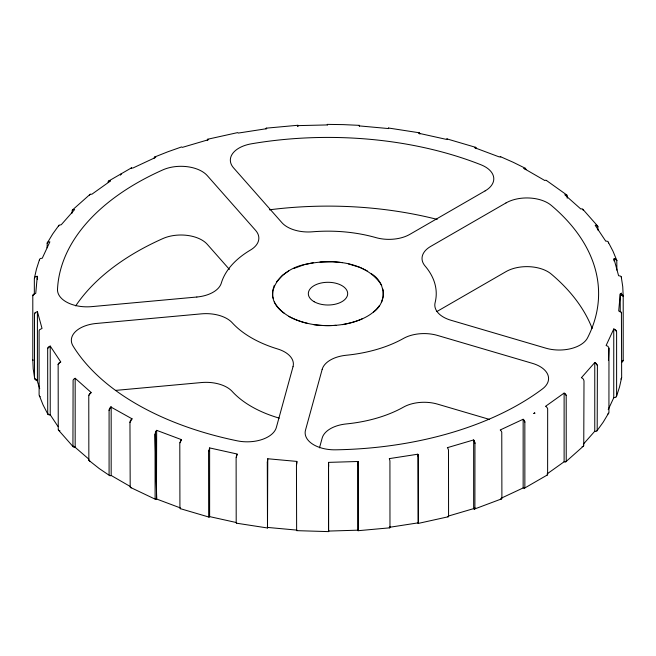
<?xml version="1.0" encoding="UTF-8"?>
<svg xmlns="http://www.w3.org/2000/svg" width="656" height="656" viewBox="0 0 656 656"><rect width="100%" height="100%" fill="white"/><g stroke="black" fill="none" stroke-linecap="round" stroke-linejoin="round"><path stroke-width="0.98" d="M389.73 527.834L358.086 530.704L358.012 461.488L328.533 462.382L328.623 531.614L296.635 530.647L296.455 465.522L296.922 461.422L267.763 458.757L267.304 462.849L267.492 527.982L267.763 458.757M297.832 126.132L297.898 125.271L266.246 128.166M390.041 526.916L389.377 527.506A2.952 0.623 81.2 0 0 389.976 527.424L389.926 461.094A2.96 0.623 81.2 0 0 389.287 458.626L417.798 454.214L418.241 455.617A2.952 0.623 81.2 0 1 418.495 457.093L418.503 522.955A2.952 0.623 81.2 0 1 418.036 523.308L417.798 454.214M130.306 486.522L111.176 475.477L110.241 475.764A2.952 1.706 -60 0 1 109.085 474.272L109.093 410.189A2.952 1.706 -60 0 1 110.848 406.999L132.053 418.831L129.962 422.448L130.191 487.285L155.505 499.331M129.962 422.448L130.126 421.414A2.952 1.706 -60 0 1 132.053 418.831M608.44 360.505L608.899 347.811L607.891 346.302L606.111 345.499L613.754 329.033L615.771 330.058L616.607 331.887L616.607 395.757L615.763 397.331L613.754 397.733L608.235 409.615M327.319 124.919L327.369 124.386L343.391 124.624L359.349 125.353L359.537 126.214M267.312 462.283L267.336 461.783M473.657 439.93L474.436 441.25A2.952 1.091 73.6 0 1 474.952 443.136L474.895 508.548A2.952 1.099 73.6 0 1 474.075 508.974L473.657 508.621L473.657 439.93L447.359 447.671A2.96 1.099 73.6 0 1 448.483 450.032L448.573 516.354A2.952 1.099 73.6 0 1 447.728 516.69L447.523 516.526M156.653 430.336L156.456 499.183A3.059 1.361 -69.5 0 1 155.693 499.413A2.952 1.312 -69.5 0 1 155.111 498.658L155.046 434.182L155.652 431.763A2.96 1.312 -69.4 0 1 156.653 430.336L181.409 439.618L179.801 443.464L179.924 508.162A2.952 1.312 -69.4 0 0 180.646 508.703M207.304 140.523L207.403 139.712A2.952 1.091 73.7 0 1 207.804 139.211L237.759 132.578L238.202 133.086L266.713 128.674A2.96 0.623 81.2 0 0 266.074 128.387L265.975 128.904M209.33 516.961A2.952 0.869 -77.5 0 1 208.665 516.674L208.559 451.918L209.625 447.917L237.177 454.026L236.119 458.027L236.201 522.717A2.952 0.861 -77.5 0 0 236.677 523.185M34.342 293.855L34.342 278.644L34.825 277.34A2.96 2.411 5.2 0 1 37.294 276.324L35.752 293.339L33.308 294.323A2.952 2.403 5.2 0 0 32.8 295.667L32.8 359.537L33.202 368.852L34.768 379.143A2.952 2.386 -15.4 0 0 37.056 380.308L39.721 388.705M153.93 158.416L154.627 157.03L167.887 151.766L181.564 146.936L182.343 147.379L208.641 139.638L207.804 139.211M621.585 362.432L622.716 361.645L623.2 360.333L623.2 296.463A2.952 2.403 5.1 0 0 622.692 295.093L620.248 293.962L618.706 310.985L620.543 311.567A2.952 2.411 5.2 0 1 621.421 312.535L621.658 377.356A2.952 2.403 5.4 0 1 621.15 378.692L620.789 379.029M58.015 426.507L50.225 414.781L49.462 414.854A2.952 2.255 -33.7 0 1 47.724 413.944L47.675 348.123A2.952 2.247 -33.6 0 1 48.495 346.999L50.225 346.089L60.803 361.997L59.204 362.793A2.952 2.247 -33.6 0 0 58.146 364.326L58.261 429.778A2.952 2.255 -33.6 0 0 59.942 430.762M296.455 465.522L296.865 461.644M39.393 260.235L39.508 259.587A2.952 2.329 24.9 0 1 40.598 258.456L42.246 258.267L49.889 241.81L48.109 242.056A2.952 2.329 24.9 0 0 47.257 242.876L47.035 247.829M108.158 182.319L108.338 181.466A2.952 1.87 54.5 0 1 109.027 180.835L110.462 180.982L91.881 194.225L90.257 194.176L72.406 210.035M58.605 226.377A2.952 2.148 41.4 0 1 59.056 225.156L61.238 224.737L74.636 209.559L72.996 209.6A2.952 2.148 41.4 0 0 72.209 210.314L72.004 213.216M297.832 126.526L297.906 125.296M328.648 531.565L328.689 530.368M208.616 451.098L208.723 450.401M88.954 459.233L74.874 447.072A2.952 2.025 -48.4 0 1 72.931 446.433L73.103 380.152A2.96 2.025 -48.4 0 1 75.169 378.282L91.25 392.575L89.503 393.944L88.773 395.921L88.847 460.34L99.261 468.581L109.601 475.559M358.168 529.474L358.086 530.704M34.432 278.07L36.482 268.985L39.508 259.587M621.617 377.733L619.535 386.974L616.525 396.322M319.48 447.868L322.17 438.069A29.52 17.04 0 0 1 346.327 423.932A108.24 62.492 0 0 0 403.53 407.105A29.52 17.04 0 0 1 437.527 404.129L489.392 419.389M236.16 457.306L237.054 454.239M274.298 285.344L272.617 290.854L272.617 296.446L273.175 298.291M381.702 301.957L383.383 296.446L383.383 290.854L382.825 289.017M47.724 413.944L43.034 404.842L39.106 394.978L39.106 331.108A2.952 2.378 -15.4 0 1 39.614 329.706L42.025 328.426L37.408 311.6L35.244 312.584L34.489 314.273L34.522 378.52M47.101 243.261L52.71 233.954L58.851 225.426M616.287 396.798L616.558 396.134M179.867 442.743L181.22 439.815M596.968 430.812L603.225 422.136L608.932 412.599L608.965 348.352M109.085 410.402L110.848 406.999M34.637 313.519L34.932 312.953M276.504 281.842L282.457 275.241L288.689 270.953M379.496 305.458C371.083 317.406 356.069 322.039 342.391 324.654M419.881 134.095L419.291 132.824L418.823 133.275L446.375 139.384A2.96 0.869 -77.5 0 1 447.261 139.146L447.367 139.482M209.625 447.917L209.625 516.616L208.633 516.518M474.075 508.974L475.001 507.736M88.872 395.215L90.954 392.706M58.089 364.588L60.04 362.26M583.373 444.161L594.762 431.254L595.582 431.377A2.952 2.148 41.4 0 0 597.19 430.5L597.395 365.745L596.288 363.457L594.762 362.563L581.364 377.749A2.96 2.148 41.4 0 1 583.569 379.488L583.996 380.931L583.75 445.76A2.952 2.148 41.5 0 1 582.093 446.564M373.543 312.059C387.368 302.195 385.654 282.244 371.46 273.806M583.512 446.055L565.816 461.775M47.527 348.566L50.225 346.089L50.225 414.781M32.8 295.667L34.096 294.503M154.627 157.03L155.784 157.333L132.848 168.059L131.307 168.018A2.952 1.517 64.9 0 0 131.159 168.239M621.724 361.497L623.2 360.333M547.153 473.862L564.119 461.775L564.832 461.988A2.952 1.878 54.5 0 0 566.235 461.291L566.202 395.437A2.952 1.878 54.5 0 0 565.447 394.141L564.119 393.075L545.538 406.326L546.259 406.777A2.952 1.878 54.5 0 1 547.662 408.786L547.621 474.6A2.96 1.878 54.5 0 1 546.874 475.19M108.757 180.974L131.528 167.829M547.178 475.059L524.529 488.13M476.199 148.666L476.133 148.051A2.952 1.312 -69.5 0 0 475.518 147.297L474.591 147.682L499.347 156.964L500.323 156.595L513.23 162.294L525.423 168.33L526.038 169.674M436.88 311.534L506.006 271.625A29.52 17.04 0 0 1 551.237 274.044A270.6 156.226 0 0 1 592.155 328.451M359.349 125.353L359.078 125.878L388.237 128.543L388.524 128.018L419.43 132.799M108.215 181.819L110.093 180.843M293.634 268.558L304.507 264.565L313.609 262.646M362.366 318.742C347.229 325.614 329.952 326.745 313.609 324.654M501.127 498.24L523.152 487.941L523.734 488.236A2.952 1.517 65 0 0 524.866 487.687L524.841 421.833A2.952 1.517 64.9 0 0 523.668 419.709L523.152 419.25L500.216 429.975A2.96 1.517 64.9 0 1 501.766 432.173L501.897 498.486A2.952 1.517 65 0 1 500.725 498.937M546.571 180.605A2.96 1.706 -60 0 0 544.824 180.523L523.947 168.469L525.423 168.33M501.537 498.896L474.477 509.048M448.335 516.075L473.657 508.621M448.138 516.797L418.266 523.414M131.405 487.777L130.577 487.679M567.227 198.235L566.989 195.275A2.952 2.025 -48.4 0 0 566.185 194.635L564.75 194.725L580.831 209.018A2.96 2.025 -48.3 0 1 582.897 209.33L597.485 225.861M389.287 527.326L417.798 522.914M319.964 261.998L332.846 261.678L342.391 262.646M336.036 325.302C319.874 326.704 303.088 323.99 288.689 316.348M115.472 390.41L201.466 382.546A29.52 17.04 0 0 1 232.208 391.443A108.24 62.492 0 0 0 277.603 417.651A29.52 17.04 0 0 1 279.202 418.175M597.96 230.149L597.854 226.468A2.952 2.247 -33.6 0 0 596.796 225.393L595.197 225.303L605.775 241.219A2.96 2.255 -33.6 0 1 608.087 241.793L612.966 251.15L616.779 260.358L616.894 270.141M613.975 260.891L613.975 258.874L615.664 259.161A2.952 2.378 -15.3 0 1 616.779 260.358M328.533 462.382L328.533 531.073L358.012 530.179L358.012 461.488M267.763 527.449L296.922 530.114M267.492 527.982L236.537 523.193M348.451 263.925L359.89 267.361L367.311 270.953M307.549 323.383C294.544 320.456 280.948 314.068 274.298 301.957M209.625 516.616L236.193 522.504M90.126 461.43L88.814 460.151M447.023 138.916L475.518 147.297M209.01 517.092L180.433 508.687M155.046 434.182L156.653 499.036L180.457 507.957M155.103 498.658L156.456 499.183M523.947 168.469L526.014 169.305M418.946 133.102L419.84 133.488M565.431 194.561L566.989 195.275M500.323 156.595L500.774 157.014M72.726 445.867L74.874 447.072M47.634 413.764L49.462 414.854M546.374 180.416L566.522 194.783M284.54 313.494C258.169 295.266 280.711 269.099 304.507 264.565C330.722 258.62 365.736 260.596 381.702 285.344M595.96 225.229L597.911 226.697M475.034 147.379L476.174 148.264M614.779 258.89L616.845 260.604M34.489 378.151L37.056 380.308M614.098 329.107L616.492 331.206M327.369 124.386L327.467 124.927L297.963 125.624M620.609 293.986L623.2 296.463L622.757 286.77L621.281 276.939A2.952 2.378 -15.3 0 0 620.412 276.069L618.592 275.709L613.975 258.874M73.152 446.72L58.491 430.115M595.082 362.678L597.296 365.056M229.428 269.427L207.263 244.311A29.52 17.04 0 0 0 162.959 238.538A270.6 156.226 0 0 0 75.686 305.885M388.524 128.018L388.68 128.617M564.75 393.469L566.202 395.437M582.897 209.33L583.307 210.502M524.898 422.079L523.152 419.25L523.152 487.941M267.304 526.727L267.705 527.637M608.366 242.236L608.538 243.015M621.281 276.939L621.511 277.849M621.421 312.535L621.585 312.953M33.03 360.48L32.8 359.537M474.034 440.447L474.977 443.415M418.011 454.764L418.495 457.093M358.037 461.709L358.168 465.604M328.607 463.415L328.689 466.498M155.521 432.058L156.653 499.036M621.511 293.06L621.511 295.085M620.248 293.962L620.248 312.141M613.754 329.033L613.754 397.733M594.762 362.563L594.762 431.254M564.119 393.075L564.119 461.775M111.176 406.786L111.176 475.477M75.169 378.282L75.169 446.974M37.408 311.6L37.408 380.291M37.294 276.324L37.294 279.349M269.411 209.822A270.6 156.226 0 0 1 437.191 219.399M89.61 195.201A2.952 1.87 54.5 0 1 89.979 194.397M40.254 396.79A2.952 2.386 -15.3 0 1 39.868 396.527M39.581 396.257A2.952 2.386 -15.3 0 1 39.335 395.896M608.694 413.206A2.952 2.329 24.9 0 1 607.759 414.002M293.019 366.704L276.348 427.45A29.52 17.04 0 0 1 237.3 440.84A270.6 156.226 0 0 1 73.054 346.015A29.52 17.04 0 0 1 96.243 323.474L201.466 313.847A29.52 17.04 0 0 1 232.208 322.752A108.24 62.492 0 0 0 277.603 348.959A29.52 17.04 0 0 1 293.019 366.704M322.17 369.369L305.507 430.123A29.52 17.04 0 0 0 335.478 449.819A270.6 156.226 0 0 0 542.438 388.942A29.52 17.04 0 0 0 532.451 363.358L437.527 335.437A29.52 17.04 0 0 0 403.53 338.414A108.24 62.492 0 0 1 346.327 355.24A29.52 17.04 0 0 0 322.17 369.369M121.024 174.184L120.425 174.906L121.024 174.184M485.137 190.88L409.803 234.372A29.52 17.04 0 0 1 375.872 237.603A108.24 62.492 0 0 0 312.469 231.806A29.52 17.04 0 0 1 281.924 222.679L233.569 167.879A29.52 17.04 0 0 1 251.527 143.787A270.6 156.226 0 0 1 480.946 164.771A29.52 17.04 0 0 1 485.137 190.88M506.006 202.934L430.68 246.418A29.52 17.04 0 0 0 425.08 266.008A108.24 62.492 0 0 1 435.117 302.621A29.52 17.04 0 0 0 450.934 320.251L545.849 348.172A29.52 17.04 0 0 0 587.571 337.807A270.6 156.226 0 0 0 551.237 205.353A29.52 17.04 0 0 0 506.006 202.934M534.648 412.96L533.672 413.493L535.017 413.206L534.648 412.96M196.849 297.02L91.627 306.639A29.52 17.04 0 0 1 57.507 289.337A270.6 156.226 0 0 1 162.95 169.847A29.52 17.04 0 0 1 207.263 175.611L255.627 230.412A29.52 17.04 0 0 1 250.469 250.043A108.24 62.492 0 0 0 221.326 283.072A29.52 17.04 0 0 1 196.849 297.02M314.167 301.735A19.68 11.365 0 0 0 347.04 296.528A19.68 11.365 0 0 0 322.793 282.695A19.68 11.365 0 0 0 314.167 301.735"/></g></svg>
